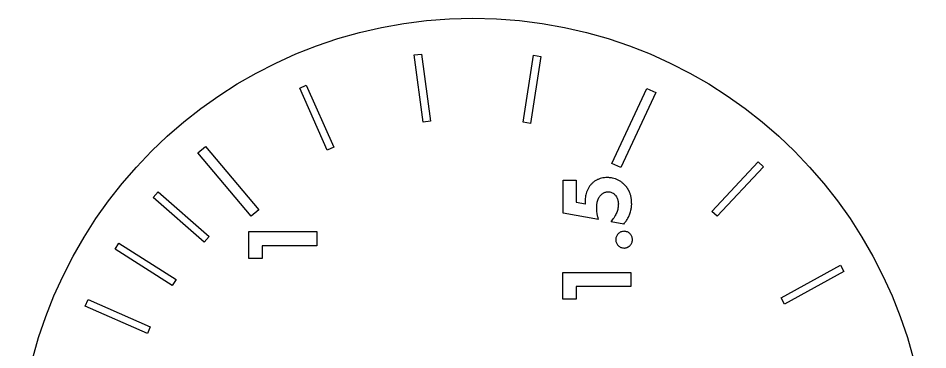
# Model space of a CAD drawing. Header units: millimetres. Extents: x 52.4 to 100, y -49.5 to -1.9.
# Drawn here: x 52.37 to 100.03, y -19.27 to -1.89 of the extents above; entities that cross this region are included whole.
import ezdxf

# ---------------------------------------------------------------- set-up
doc = ezdxf.new("R2010")
doc.units = ezdxf.units.MM
doc.layers.get('0').update_dxf_attribs({"linetype": 'CONTINUOUS'})

msp = doc.modelspace()

# ---------------------------------------------------------------- linework, layer by layer
for p, q in [((80.917, -12.114), (80.917, -10.386)), ((80.917, -10.386), (81.601, -10.386)), ((81.601, -10.386), (81.601, -11.537)), ((81.601, -11.537), (82.085, -11.624)), ((82.773, -12.443), (80.917, -12.114)), ((83.44, -12.564), (83.545, -12.413)), ((84.097, -12.681), (83.44, -12.564)), ((84.426, -13.811), (84.426, -13.812))]:
    msp.add_line(p, q)
for points in [[(73.125, -3.821), (73.503, -3.771), (73.967, -7.297), (73.589, -7.346)], [(79.752, -3.893), (79.211, -7.408), (78.834, -7.35), (79.375, -3.835)], [(67.121, -5.556), (67.469, -5.403), (68.902, -8.657), (68.553, -8.811)], [(85.314, -5.571), (85.775, -5.786), (83.939, -9.722), (83.479, -9.508)], [(61.793, -8.943), (62.182, -8.616), (64.974, -11.944), (64.585, -12.27)], [(91.14, -9.417), (91.419, -9.677), (88.994, -12.277), (88.715, -12.018)], [(62.124, -13.627), (59.451, -11.282), (59.702, -10.996), (62.375, -13.34)], [(64.461, -13.08), (68.015, -13.08), (68.015, -13.824), (65.154, -13.824), (65.154, -14.487), (64.461, -14.487)], [(57.654, -13.677), (60.653, -15.587), (60.449, -15.909), (57.45, -13.998)], [(84.464, -15.958), (81.603, -15.958), (81.603, -16.621), (80.91, -16.621), (80.91, -15.214), (84.464, -15.214)], [(92.521, -16.889), (92.336, -16.555), (95.446, -14.831), (95.631, -15.165)], [(59.293, -18.07), (59.14, -18.419), (55.885, -16.987), (56.039, -16.638)]]:
    msp.add_lwpolyline(points, close=True)
msp.add_circle((76.2, -25.717), 23.825)
for points, knots in [([(83.231, -10.247), (83.181, -10.249), (83.082, -10.252), (82.937, -10.278), (82.796, -10.322), (82.684, -10.373), (82.598, -10.421), (82.537, -10.463), (82.48, -10.508), (82.425, -10.558), (82.375, -10.612), (82.327, -10.67), (82.282, -10.732), (82.257, -10.777), (82.243, -10.799)], [0, 0, 0, 0, 0.12597, 0.249917, 0.372556, 0.496986, 0.559377, 0.621445, 0.68335, 0.744885, 0.807255, 0.870319, 0.934455, 1, 1, 1, 1]), ([(84.172, -10.655), (84.151, -10.633), (84.108, -10.59), (84.041, -10.532), (83.975, -10.478), (83.909, -10.431), (83.842, -10.392), (83.775, -10.358), (83.708, -10.33), (83.621, -10.303), (83.52, -10.279), (83.41, -10.257), (83.315, -10.245), (83.257, -10.246), (83.231, -10.247)], [0, 0, 0, 0, 0.087675, 0.171604, 0.25144, 0.328502, 0.401799, 0.472429, 0.541377, 0.607535, 0.730176, 0.836003, 0.925883, 1, 1, 1, 1]), ([(82.243, -10.799), (82.221, -10.846), (82.177, -10.937), (82.13, -11.075), (82.097, -11.209), (82.085, -11.317), (82.082, -11.398), (82.079, -11.451), (82.079, -11.496), (82.077, -11.535), (82.079, -11.567), (82.079, -11.592), (82.081, -11.611), (82.083, -11.62), (82.085, -11.624)], [0, 0, 0, 0, 0.183457, 0.354433, 0.514336, 0.666585, 0.73715, 0.799089, 0.852387, 0.897949, 0.935778, 0.965014, 0.986657, 1, 1, 1, 1]), ([(84.382, -10.97), (84.378, -10.961), (84.369, -10.943), (84.354, -10.913), (84.334, -10.878), (84.3, -10.822), (84.249, -10.745), (84.199, -10.686), (84.172, -10.655)], [0, 0, 0, 0, 0.072521, 0.161424, 0.267711, 0.391499, 0.676275, 1, 1, 1, 1]), ([(82.679, -11.816), (82.679, -11.784), (82.679, -11.721), (82.691, -11.626), (82.709, -11.53), (82.737, -11.433), (82.773, -11.34), (82.82, -11.254), (82.879, -11.177), (82.925, -11.134), (82.948, -11.112)], [0, 0, 0, 0, 0.120664, 0.243075, 0.369885, 0.500263, 0.630136, 0.755012, 0.877364, 1, 1, 1, 1]), ([(82.948, -11.112), (82.964, -11.1), (82.996, -11.077), (83.045, -11.048), (83.094, -11.026), (83.141, -11.011), (83.184, -11.001), (83.222, -10.995), (83.253, -10.99), (83.273, -10.991), (83.281, -10.991)], [0, 0, 0, 0, 0.168885, 0.326184, 0.472457, 0.611057, 0.736068, 0.841148, 0.928984, 1, 1, 1, 1]), ([(83.281, -10.991), (83.312, -10.993), (83.373, -10.996), (83.459, -11.02), (83.537, -11.058), (83.605, -11.11), (83.664, -11.174), (83.715, -11.246), (83.755, -11.328), (83.774, -11.386), (83.784, -11.416)], [0, 0, 0, 0, 0.131654, 0.255843, 0.375387, 0.495517, 0.617443, 0.740546, 0.867471, 1, 1, 1, 1]), ([(83.784, -11.416), (83.79, -11.441), (83.801, -11.488), (83.809, -11.554), (83.816, -11.608), (83.814, -11.64), (83.813, -11.654)], [0, 0, 0, 0, 0.326482, 0.600207, 0.823385, 1, 1, 1, 1]), ([(84.471, -11.239), (84.464, -11.208), (84.452, -11.153), (84.429, -11.08), (84.405, -11.021), (84.389, -10.986), (84.382, -10.97)], [0, 0, 0, 0, 0.329056, 0.594168, 0.810657, 1, 1, 1, 1]), ([(84.511, -11.598), (84.509, -11.559), (84.506, -11.486), (84.498, -11.386), (84.487, -11.306), (84.476, -11.259), (84.471, -11.239)], [0, 0, 0, 0, 0.327722, 0.601395, 0.82599, 1, 1, 1, 1]), ([(82.773, -12.443), (82.765, -12.412), (82.75, -12.351), (82.729, -12.263), (82.713, -12.182), (82.695, -12.082), (82.681, -11.961), (82.68, -11.864), (82.679, -11.816)], [0, 0, 0, 0, 0.152761, 0.295676, 0.424761, 0.543948, 0.770904, 1, 1, 1, 1]), ([(83.813, -11.654), (83.811, -11.699), (83.805, -11.787), (83.783, -11.913), (83.751, -12.029), (83.706, -12.133), (83.659, -12.224), (83.617, -12.301), (83.581, -12.363), (83.556, -12.398), (83.545, -12.413)], [0, 0, 0, 0, 0.166202, 0.321662, 0.46877, 0.60846, 0.736211, 0.843194, 0.93119, 1, 1, 1, 1]), ([(84.466, -11.977), (84.47, -11.956), (84.479, -11.914), (84.49, -11.855), (84.499, -11.8), (84.505, -11.75), (84.51, -11.705), (84.512, -11.665), (84.514, -11.63), (84.512, -11.608), (84.511, -11.598)], [0, 0, 0, 0, 0.173546, 0.33099, 0.476158, 0.609152, 0.726301, 0.829669, 0.921429, 1, 1, 1, 1]), ([(84.097, -12.681), (84.139, -12.63), (84.219, -12.53), (84.306, -12.397), (84.365, -12.285), (84.403, -12.192), (84.438, -12.088), (84.456, -12.015), (84.466, -11.977)], [0, 0, 0, 0, 0.245728, 0.477234, 0.593514, 0.719043, 0.853751, 1, 1, 1, 1]), ([(84.116, -13.063), (84.086, -13.065), (84.028, -13.068), (83.946, -13.095), (83.87, -13.134), (83.805, -13.188), (83.75, -13.254), (83.71, -13.329), (83.684, -13.412), (83.68, -13.471), (83.677, -13.501)], [0, 0, 0, 0, 0.129585, 0.253201, 0.373714, 0.497783, 0.622531, 0.743547, 0.868181, 1, 1, 1, 1]), ([(84.553, -13.501), (84.551, -13.472), (84.547, -13.414), (84.522, -13.331), (84.482, -13.256), (84.428, -13.19), (84.363, -13.135), (84.288, -13.095), (84.204, -13.069), (84.146, -13.065), (84.116, -13.063)], [0, 0, 0, 0, 0.129785, 0.253282, 0.374484, 0.49807, 0.62301, 0.744212, 0.869038, 1, 1, 1, 1]), ([(83.677, -13.501), (83.679, -13.531), (83.683, -13.588), (83.71, -13.669), (83.748, -13.744), (83.803, -13.809), (83.868, -13.865), (83.943, -13.906), (84.027, -13.933), (84.086, -13.937), (84.116, -13.939)], [0, 0, 0, 0, 0.127806, 0.249709, 0.370542, 0.49494, 0.620705, 0.742552, 0.867832, 1, 1, 1, 1]), ([(84.116, -13.939), (84.135, -13.938), (84.173, -13.936), (84.225, -13.926), (84.273, -13.912), (84.314, -13.891), (84.35, -13.87), (84.38, -13.849), (84.406, -13.831), (84.42, -13.818), (84.426, -13.812)], [0, 0, 0, 0, 0.168924, 0.325314, 0.468278, 0.602755, 0.724156, 0.830015, 0.922977, 1, 1, 1, 1]), ([(84.426, -13.811), (84.445, -13.789), (84.484, -13.747), (84.523, -13.67), (84.548, -13.588), (84.551, -13.531), (84.553, -13.501)], [0, 0, 0, 0, 0.254586, 0.49788, 0.744885, 1, 1, 1, 1])]:
    msp.add_open_spline(points, degree=3, knots=knots)

doc.saveas('drawing.dxf')
